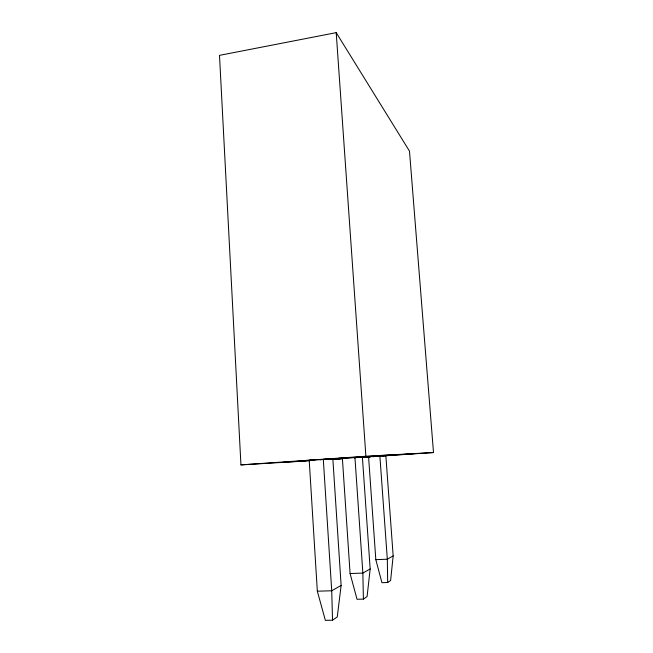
<?xml version="1.0" encoding="UTF-8"?>
<svg xmlns="http://www.w3.org/2000/svg" width="653" height="653" viewBox="0 0 653 653"><rect width="100%" height="100%" fill="white"/><g stroke="black" fill="none" stroke-linecap="round" stroke-linejoin="round"><path stroke-width="0.98" d="M387.678 582.509L387.319 559.221L379.883 456.08L385.858 455.729L393.163 555.899L390.616 580.501L387.678 582.509L381.948 582.696L375.818 559.662L368.578 456.855L370.373 456.749M363.394 599.103L362.864 573.097L354.946 457.524L362.391 457.092L370.169 568.951L367.084 596.581L363.394 599.103L357.028 599.274L350.081 573.538L342.392 458.39L347.282 458.104M332.524 620.195L331.724 590.769L323.308 459.353L332.842 458.806L341.127 585.431L337.266 616.954L332.524 620.195L325.357 620.35L317.334 591.202L309.212 460.332M341.127 585.431L331.724 590.769L317.334 591.202M370.169 568.951L362.864 573.097L350.081 573.538M393.163 555.899L387.319 559.221L375.818 559.662M382.854 455.941L433.502 452.537L409.496 151.129L336.205 32.65L219.498 55.358L240.941 464.887L309.62 460.765M240.941 464.887L365.892 456.267L433.502 452.537M283.41 462.34L314.199 460.087M319.962 459.818L323.104 459.475M329.92 459.002L394.086 454.708M345.159 458.275L347.184 458.137M354.269 457.655L357.313 457.443M362.391 457.092L370.561 456.529L334.083 458.961L342.139 458.488M332.891 459.222L342.009 458.594M345.053 458.382L347.078 458.243M354.171 457.753L357.215 457.549M415.994 453.5L362.015 457.304L367.549 456.994M361.656 457.475L370.284 456.806M379.866 456.227L373.026 456.618L374.846 456.488M332.532 459.385L342.45 458.79M314.215 460.039L299.882 460.969L341.992 458.169M387.466 455.557L393.237 455.223M336.205 32.65L365.892 456.267"/></g></svg>
